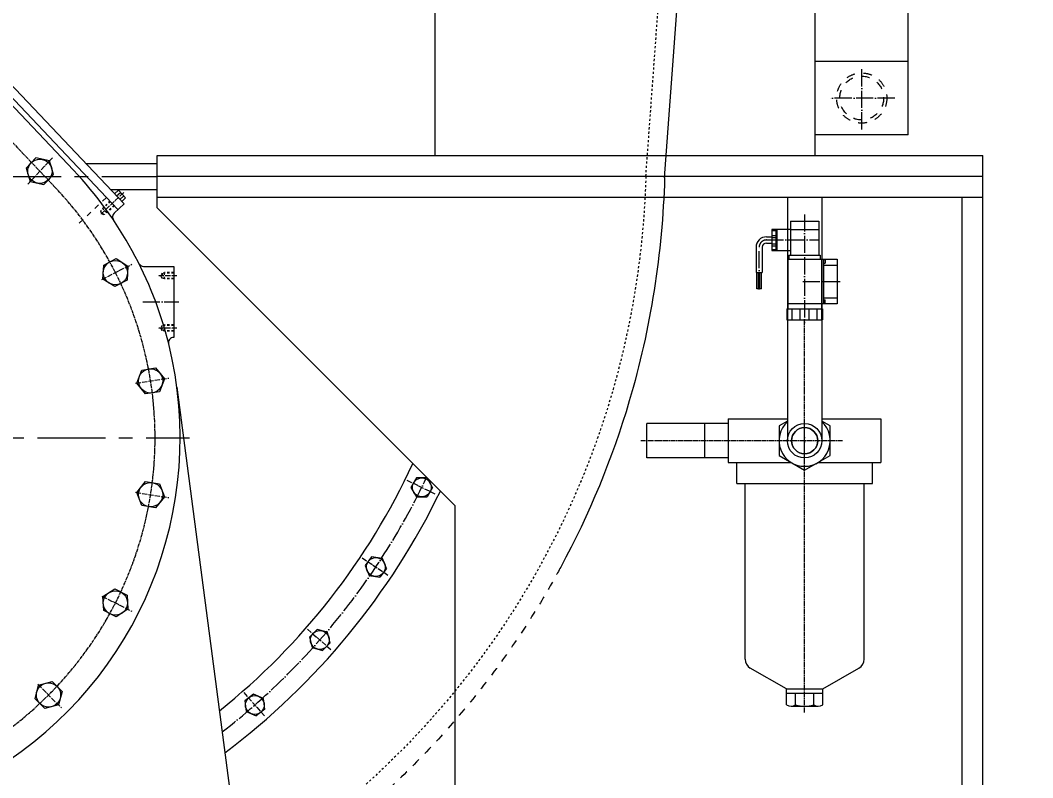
# Model space of a CAD drawing. Header units: inches. Extents: x -7 to 38035, y 41 to 29026.
# Drawn here: x 8608 to 10026, y 3385 to 4445 of the extents above; entities that cross this region are included whole.
import ezdxf

# ---------------------------------------------------------------- set-up
doc = ezdxf.new("R2010")
doc.units = ezdxf.units.IN
doc.header["$MEASUREMENT"] = 0
for name, pattern in [('ACAD_ISO04W100', [30, 24, -3, 0, -3]), ('CENTER', [50.8, 31.75, -6.35, 6.35, -6.35]), ('CHAIN', [0.7087, 0.4724, -0.0591, 0.1181, -0.0591]), ('EB_DASH', [6, 3, -3])]:
    doc.linetypes.add(name, pattern=pattern)
doc.layers.get('Defpoints').update_dxf_attribs({"lineweight": 5})
doc.layers.add('CAXA1', color=5, linetype='CENTER', lineweight=5)
doc.styles.add('Roman', font='arial.ttf')
doc.styles.get("Standard").update_dxf_attribs({"font": 'arial.ttf'})
doc.dimstyles.new('ISO-25', dxfattribs={"dimscale": 30, "dimtxt": 1.5, "dimasz": 1.5, "dimexe": 2, "dimexo": 2, "dimtad": 1, "dimtih": 1, "dimtoh": 1, "dimdec": 1, "dimlfac": 0.03937, "dimdsep": 46, "dimtxsty": 'Standard', "dimcen": 2.5, "dimclrd": 7, "dimclre": 7, "dimclrt": 7, "dimadec": 0, "dimazin": 0, "dimtfac": 1, "dimtdec": 1, "dimtmove": 0, "dimatfit": 3, "dimfxl": 1, "dimlwd": 5, "dimlwe": 5, "dimarcsym": 0})

# ---------------------------------------------------------------- blocks, each defined once
blk = doc.blocks.new('*D254')
at = {"color": 7, "linetype": 'Continuous', "lineweight": 5, "transparency": 16777216}
for p, q in [((10108, 9504.4), (10853.5, 9504.4)), ((10793.5, 9444.4), (10793.5, 6475.9)), ((10793.5, 2608.2), (10793.5, 6223.8)), ((9378.2, 2548.2), (10853.5, 2548.2))]:
    blk.add_line(p, q, dxfattribs=at)
at = {"color": 7, "transparency": 16777216}
for points in [[(10783.5, 9444.4), (10803.5, 9444.4), (10793.5, 9504.4)], [(10783.5, 2608.2), (10803.5, 2608.2), (10793.5, 2548.2)]]:
    blk.add_solid(points, dxfattribs=at)
at = {"layer": 'Defpoints', "color": 0, "transparency": 16777216}
for p in [(10048, 9504.4), (10793.5, 9504.4), (9318.2, 2548.2)]:
    blk.add_point(p, dxfattribs=at)
at = {"color": 7, "lineweight": 5, "transparency": 16777216, "insert": (10793.5, 6349.9), "char_height": 210, "attachment_point": 5, "style": 'Roman'}
blk.add_mtext('273.9', dxfattribs=at)

msp = doc.modelspace()

# ---------------------------------------------------------------- linework, layer by layer
at = {"color": 7, "lineweight": 5}
for p, q in [((9189.53, 4256), (9189.53, 5954.24)), ((9721.73, 4256), (9721.73, 5954.24)), ((9851.72, 4285.18), (9851.72, 5939.7)), ((9510.69, 4224.8), (9582.55, 5207.6)), ((8500.07, 4428.16), (8682.81, 4235.41)), ((8526.48, 4410.95), (8745.05, 4180.4)), ((8534.98, 4419.01), (8753.55, 4188.46)), ((9851.72, 4387.86), (9721.73, 4387.86)), ((9851.72, 4285.18), (9721.73, 4285.18)), ((8799.99, 4256), (9956.55, 4256)), ((8799.99, 4182.8), (8799.99, 4256)), ((9956.55, 2916.44), (9956.55, 4256)), ((8699.93, 4245.02), (8799.99, 4245.02)), ((9956.55, 4226.72), (8799.99, 4226.72)), ((8734.63, 4208.42), (8799.99, 4208.42)), ((8745.77, 4207.31), (8740.46, 4202.27)), ((8743.14, 4199.44), (8748.46, 4204.47)), ((8745.77, 4207.31), (8755.84, 4196.68)), ((8747.84, 4194.48), (8753.15, 4199.52)), ((9956.55, 4197.44), (8799.99, 4197.44)), ((9682.63, 4197.44), (9682.63, 3856.65)), ((9730.95, 4197.44), (9730.95, 3856.65)), ((9927.27, 3062.84), (9927.27, 4197.44)), ((8753.55, 4188.46), (8739.68, 4175.31)), ((8755.84, 4196.68), (8750.53, 4191.65)), ((8799.99, 4182.8), (9217.23, 3765.56)), ((9687.03, 4164.11), (9687.03, 4128.25)), ((9687.03, 4164.11), (9726.55, 4164.11)), ((9726.55, 4164.11), (9726.55, 4128.25)), ((9653.35, 4142.15), (9660.67, 4142.15)), ((9687.03, 4152.4), (9660.65, 4152.4)), ((9660.67, 4152.4), (9660.67, 4145.09)), ((9660.67, 4152.4), (9660.67, 4123.12)), ((9660.67, 4151.21), (9666.53, 4151.21)), ((9660.67, 4144.13), (9666.53, 4144.13)), ((9660.67, 4141.37), (9666.53, 4141.37)), ((9666.53, 4152.4), (9666.53, 4123.12)), ((9667.99, 4152.4), (9667.99, 4123.12)), ((9687.03, 4152.4), (9726.55, 4152.4)), ((9687.03, 4152.4), (9687.03, 4116.53)), ((9726.55, 4152.4), (9726.55, 4116.53)), ((9638.71, 4127.51), (9638.71, 4113.17)), ((9647.5, 4127.51), (9647.5, 4113.17)), ((9653.35, 4133.37), (9660.67, 4133.37)), ((9660.67, 4132.42), (9666.53, 4132.42)), ((9660.67, 4129.65), (9666.53, 4129.65)), ((9638.71, 4123.42), (9638.71, 4092.39)), ((9647.5, 4123.42), (9647.5, 4092.39)), ((9660.67, 4124.31), (9666.53, 4124.31)), ((9660.67, 4123.12), (9687.03, 4123.12)), ((9684.83, 4116.53), (9728.75, 4116.53)), ((9684.83, 4116.53), (9684.83, 4110.68)), ((9728.75, 4116.53), (9728.75, 4110.68)), ((8780.95, 4100.81), (8823.19, 4100.81)), ((8823.19, 4100.81), (8823.19, 4001.26)), ((9683.37, 4110.68), (9752.17, 4110.68)), ((9683.37, 4110.68), (9683.37, 4041.14)), ((9730.21, 4110.68), (9730.21, 4060.17)), ((9730.21, 4110.68), (9730.21, 4048.46)), ((9733.14, 4110.68), (9733.14, 4048.46)), ((9733.14, 4110.39), (9735.34, 4110.39)), ((9733.14, 4105.27), (9735.34, 4105.27)), ((9733.14, 4102.63), (9752.17, 4102.63)), ((9735.34, 4110.39), (9735.34, 4105.27)), ((9752.17, 4110.68), (9752.17, 4048.46)), ((8823.19, 4092.03), (8823.19, 4083.25)), ((9638.71, 4092.39), (9647.5, 4092.39)), ((9639.81, 4069.2), (9639.81, 4092.39)), ((9642.01, 4069.2), (9642.01, 4092.39)), ((9644.2, 4069.2), (9644.2, 4092.39)), ((9646.4, 4069.2), (9646.4, 4092.39)), ((9642.01, 4069.2), (9639.81, 4069.2)), ((9646.4, 4069.2), (9642.01, 4069.2)), ((9730.21, 4060.17), (9730.21, 4052.85)), ((9733.14, 4056.51), (9752.17, 4056.51)), ((9752.17, 4048.46), (9683.37, 4048.46)), ((9730.21, 4048.46), (9730.21, 4041.14)), ((9733.14, 4053.87), (9735.34, 4053.87)), ((9733.14, 4048.74), (9735.34, 4048.74)), ((9735.34, 4048.74), (9735.34, 4053.87)), ((9681.9, 4041.14), (9731.68, 4041.14)), ((9681.9, 4041.14), (9681.9, 4025.77)), ((9682.73, 4025.77), (9682.73, 4041.14)), ((9689.16, 4025.77), (9689.16, 4041.14)), ((9700.35, 4025.77), (9700.35, 4041.14)), ((9713.19, 4025.77), (9713.19, 4041.14)), ((9724.33, 4025.77), (9724.33, 4041.14)), ((9730.83, 4025.77), (9730.83, 4041.14)), ((9731.68, 4041.14), (9731.68, 4025.77)), ((9681.9, 4025.77), (9731.68, 4025.77)), ((8827.54, 3931.8), (8923.88, 3200.01)), ((9599.91, 3887.39), (9682.63, 3887.39)), ((9599.91, 3887.38), (9682.63, 3887.38)), ((9599.93, 3825.9), (9599.93, 3887.39)), ((9730.95, 3887.39), (9813.65, 3887.39)), ((9730.95, 3887.38), (9801.94, 3887.38)), ((9813.65, 3887.39), (9813.66, 3825.9)), ((9599.93, 3880.81), (9485.73, 3880.81)), ((9485.73, 3832.5), (9485.73, 3880.81)), ((9566.97, 3832.5), (9566.97, 3880.81)), ((9682.63, 3884.14), (9670.91, 3877.37)), ((9670.91, 3877.37), (9670.91, 3835.94)), ((9742.67, 3877.37), (9730.95, 3884.14)), ((9742.67, 3835.94), (9742.67, 3877.37)), ((9599.93, 3832.5), (9485.73, 3832.5)), ((9670.91, 3835.94), (9706.79, 3815.22)), ((9706.79, 3815.22), (9742.67, 3835.94)), ((9599.89, 3825.9), (9688.31, 3825.9)), ((9599.92, 3825.9), (9688.31, 3825.9)), ((9611.63, 3796.62), (9611.63, 3825.9)), ((9725.27, 3825.9), (9813.66, 3825.9)), ((9725.28, 3825.9), (9801.94, 3825.9)), ((9801.95, 3796.62), (9801.95, 3825.9)), ((9162.99, 3804.44), (9155.38, 3791.27)), ((9178.2, 3804.44), (9162.99, 3804.44)), ((9185.81, 3791.27), (9178.2, 3804.44)), ((9155.38, 3791.27), (9162.99, 3778.09)), ((9185.81, 3791.27), (9178.2, 3778.09)), ((9611.63, 3796.62), (9801.95, 3796.62)), ((9623.34, 3550.92), (9623.34, 3796.62)), ((9790.24, 3550.92), (9790.24, 3796.62)), ((9162.99, 3778.09), (9178.2, 3778.09)), ((9217.23, 3048.2), (9217.23, 3765.56)), ((9100.38, 3693.79), (9091.12, 3681.72)), ((9115.46, 3691.81), (9100.38, 3693.79)), ((9121.29, 3677.75), (9115.46, 3691.81)), ((9091.12, 3681.72), (9096.94, 3667.67)), ((9121.29, 3677.75), (9112.02, 3665.68)), ((9096.94, 3667.67), (9112.02, 3665.68)), ((9023.87, 3592.26), (9013.11, 3581.5)), ((9038.56, 3588.32), (9023.87, 3592.26)), ((9042.5, 3573.63), (9038.56, 3588.32)), ((9013.11, 3581.5), (9017.05, 3566.81)), ((9042.5, 3573.63), (9031.74, 3562.87)), ((9017.05, 3566.81), (9031.74, 3562.87)), ((9681.44, 3508.93), (9630.66, 3538.25)), ((9732.15, 3508.93), (9782.92, 3538.25)), ((9681.44, 3486.65), (9681.44, 3508.93)), ((9681.44, 3508.93), (9732.15, 3508.93)), ((9681.44, 3503.08), (9732.15, 3503.08)), ((9694.11, 3486.65), (9694.11, 3503.08)), ((9719.47, 3486.65), (9719.47, 3503.08)), ((9732.15, 3486.65), (9732.15, 3508.93)), ((8934.75, 3501.59), (8922.68, 3492.32)), ((8922.68, 3492.32), (8924.67, 3477.24)), ((8948.81, 3495.76), (8934.75, 3501.59)), ((8950.8, 3480.68), (8948.81, 3495.76)), ((8924.67, 3477.24), (8938.73, 3471.42)), ((8950.8, 3480.68), (8938.73, 3471.42)), ((9687.77, 3484.78), (9725.81, 3484.78))]:
    msp.add_line(p, q, dxfattribs=at)
at = {"color": 7, "linetype": 'EB_DASH', "lineweight": 5}
for p, q in [((9484.41, 4226.72), (9561.27, 5277.87)), ((8734.47, 4191.56), (8720.66, 4178.46)), ((8733.97, 4192.09), (8723.35, 4182.02)), ((8739.51, 4186.25), (8725.7, 4173.15)), ((8740.01, 4185.71), (8729.39, 4175.64)), ((8725.7, 4173.15), (8720.66, 4178.46)), ((8720.67, 4178.45), (8721.65, 4174.36)), ((8725.68, 4173.16), (8721.65, 4174.36)), ((8729.39, 4175.64), (8723.35, 4182.02)), ((8807.09, 4091.37), (8804.94, 4087.64)), ((8807.09, 4083.91), (8804.94, 4087.64)), ((8807.09, 4091.37), (8807.09, 4083.91)), ((8823.19, 4091.37), (8807.09, 4091.37)), ((8810.02, 4092.03), (8810.02, 4083.25)), ((8823.19, 4092.03), (8810.09, 4092.03)), ((8823.19, 4083.91), (8807.09, 4083.91)), ((8823.19, 4083.25), (8810.09, 4083.25)), ((8807.09, 4018.17), (8804.94, 4014.44)), ((8807.09, 4010.71), (8804.94, 4014.44)), ((8807.09, 4010.71), (8807.09, 4018.17)), ((8823.19, 4018.17), (8807.09, 4018.17)), ((8810.02, 4010.05), (8810.02, 4018.83)), ((8823.19, 4018.83), (8810.09, 4018.83)), ((8823.19, 4010.71), (8807.09, 4010.71)), ((8823.19, 4010.05), (8810.09, 4010.05))]:
    msp.add_line(p, q, dxfattribs=at)
at = {"color": 7, "linetype": 'CHAIN', "lineweight": 5, "ltscale": 10}
msp.add_line((8474.58, 4403.99), (8657.32, 4211.23), dxfattribs=at)
at = {"color": 7, "linetype": 'ACAD_ISO04W100', "lineweight": 5}
for p, q in [((9786.72, 4292.65), (9786.72, 4379.78)), ((9833.04, 4336.52), (9742.37, 4336.52)), ((9706.79, 4173.65), (9706.79, 4021.37)), ((9643.11, 4068.21), (9643.11, 4127.51)), ((9653.35, 4137.76), (9726.55, 4137.76)), ((9704.25, 4079.57), (9756.57, 4079.57)), ((8779.89, 4051.04), (8830.2, 4051.04)), ((9706.79, 3828.11), (9706.79, 3885.2)), ((9706.79, 3833.96), (9706.79, 3879.35))]:
    msp.add_line(p, q, dxfattribs=at)
at = {"color": 7, "linetype": 'ACAD_ISO04W100', "lineweight": 5, "ltscale": 0.3}
for p, q in [((8618.74, 4215.83), (8653.18, 4252.77)), ((8753.11, 4204.18), (8720.58, 4173.34)), ((8722.62, 4082.38), (8764.36, 4103.64)), ((8827.59, 4087.64), (8800.54, 4087.64)), ((8827.59, 4014.44), (8800.54, 4014.44)), ((8769.82, 3937.1), (8816.09, 3944.43)), ((9149.82, 3801.51), (9189.55, 3781.92)), ((8769.82, 3784.34), (8816.09, 3777.01)), ((9086.95, 3692.6), (9123.78, 3667.99)), ((8722.62, 3639.06), (8764.36, 3617.79)), ((9010.39, 3592.84), (9043.7, 3563.63)), ((8632.83, 3515.48), (8665.95, 3482.35)), ((8921.47, 3503.91), (8950.68, 3470.61))]:
    msp.add_line(p, q, dxfattribs=at)
at = {"color": 7, "linetype": 'EB_DASH', "lineweight": 5, "ltscale": 2.5}
msp.add_line((8728.93, 4197.4), (8687.05, 4157.69), dxfattribs=at)
at = {"color": 7, "linetype": 'CHAIN', "lineweight": 5, "ltscale": 15}
for p, q in [((9706.79, 3475.98), (9706.79, 4025.77)), ((9759.82, 3856.66), (9477.6, 3856.66))]:
    msp.add_line(p, q, dxfattribs=at)
at = {"color": 7, "lineweight": 5}
for points in [[(8622.31, 4219.7), (8641.41, 4215.26), (8654.81, 4229.59), (8649.11, 4248.36), (8630, 4252.8), (8616.6, 4238.47)], [(8724.06, 4083.08), (8725.06, 4102.67), (8742.53, 4111.61), (8759, 4100.94), (8758, 4081.35), (8740.53, 4072.42)], [(8771.41, 3937.32), (8778.42, 3955.65), (8797.79, 3958.74), (8810.16, 3943.51), (8803.15, 3925.19), (8783.78, 3922.09)], [(8771.41, 3784.06), (8783.73, 3799.32), (8803.11, 3796.28), (8810.17, 3777.98), (8797.84, 3762.71), (8778.46, 3765.76)], [(8724.04, 3638.3), (8740.48, 3649.01), (8757.97, 3640.13), (8759.02, 3620.54), (8742.58, 3609.83), (8725.09, 3618.71)], [(8633.95, 3514.32), (8652.89, 3519.42), (8666.78, 3505.57), (8661.73, 3486.62), (8642.79, 3481.51), (8628.9, 3495.36)]]:
    msp.add_lwpolyline(points, close=True, dxfattribs=at)
at = {"color": 7, "linetype": 'EB_DASH', "lineweight": 5, "ltscale": 4}
for radius in [35.14, 30.74]:
    msp.add_circle((9786.72, 4336.52), radius, dxfattribs=at)
at = {"color": 7, "lineweight": 5}
for centre, radius in [((8635.71, 4234.03), 16.99), ((8741.53, 4092.01), 16.99), ((8790.79, 3940.42), 16.99), ((9706.78, 3856.65), 24.16), ((9706.78, 3856.65), 18.3), ((9706.78, 3856.65), 18.3), ((9170.59, 3791.27), 13.18), ((8790.79, 3781.02), 16.99), ((9106.2, 3679.74), 13.18), ((8741.53, 3629.42), 16.99), ((9027.8, 3577.57), 13.18), ((8647.84, 3500.47), 16.99), ((8936.74, 3486.5), 13.18)]:
    msp.add_circle(centre, radius, dxfattribs=at)
for centre, radius, start, end in [((8287.59, 4226.72), 1010.16, 60.85933, 233.03852), ((8287.59, 4226.72), 958.92, 59.13774, 231.29379), ((8287.59, 3860.72), 544.61, 13.96796, 43.472), ((8744.72, 4170), 7.32, 133.472, 214.08122), ((9653.35, 4127.51), 14.64, 90, 180), ((9653.35, 4127.51), 5.86, 90, 180), ((8780.95, 4108.13), 7.32, 206.63312, 270), ((8823.19, 3993.94), 7.32, 90, 193.96796), ((8287.59, 3860.72), 544.61, 301.61397, 13.96796), ((9706.79, 3856.65), 35.88, 132.31726, 47.68274), ((9706.78, 3856.65), 18.3, 90, 270), ((9706.79, 3856.65), 18.3, 270, 90), ((8287.59, 4226.72), 958.92, 308.70621, 335.20963), ((8287.59, 4226.72), 1010.16, 306.96148, 334.14335), ((9637.98, 3550.92), 14.64, 180, 240), ((9775.6, 3550.92), 14.64, 300, 360), ((9687.77, 3496.46), 11.68, 237.13277, 302.86723), ((9706.79, 3528.7), 43.92, 253.22135, 286.77865), ((9725.81, 3496.46), 11.68, 237.13277, 302.86723)]:
    msp.add_arc(centre, radius, start, end, dxfattribs=at)
at = {"color": 7, "linetype": 'CHAIN', "lineweight": 5, "ltscale": 30}
msp.add_arc((8287.59, 4226.72), 984.54, 60.02467, 232.19273, dxfattribs=at)
at = {"color": 7, "linetype": 'CHAIN', "lineweight": 5, "ltscale": 10}
msp.add_arc((8287.59, 3860.72), 509.47, 281.93953, 43.472, dxfattribs=at)
at = {"color": 7, "linetype": 'ACAD_ISO04W100', "lineweight": 5}
for centre, radius, start, end in [((9653.35, 4127.51), 10.25, 90, 180), ((8287.59, 4226.72), 984.54, 307.80727, 334.66173)]:
    msp.add_arc(centre, radius, start, end, dxfattribs=at)
at = {"color": 7, "linetype": 'EB_DASH', "lineweight": 5}
msp.add_open_spline([(9484.41, 4226.72), (9481.31, 4122.94), (9449.23, 3915.74), (9321.8, 3630.04), (9126.34, 3388.48), (8876.66, 3207.12), (8590.56, 3097.4), (8287.95, 3065.73), (7989.59, 3113.18), (7715.66, 3235.4), (7504.33, 3406.93), (7398.99, 3542.39), (7360.33, 3603.52)], degree=3, knots=[0, 0, 0, 0, 213.3627316, 425.2640719, 635.7035067, 844.6826123, 1052.2003533, 1258.256205, 1462.8517495, 1665.9869944, 1867.6609129, 2015.8866849, 2015.8866849, 2015.8866849, 2015.8866849], dxfattribs=at)
at = {"color": 7, "lineweight": 5}
msp.add_open_spline([(9510.71, 4225.09), (9507.49, 4119.56), (9478.1, 3929.95), (9405.15, 3753.5), (9365.16, 3679.58)], degree=3, knots=[0, 0, 0, 0, 216.9572275, 389.1965949, 389.1965949, 389.1965949, 389.1965949], dxfattribs=at)
at = {"color": 7, "linetype": 'EB_DASH', "lineweight": 5, "ltscale": 4}
msp.add_open_spline([(9365.16, 3679.58), (9353.47, 3658.14), (9290.72, 3549.7), (9196.03, 3432.54), (9099.72, 3346.5), (9073.8, 3324.78)], degree=3, knots=[392.0270813, 392.0270813, 392.0270813, 392.0270813, 433.5690386, 648.7189304, 698.0846263, 698.0846263, 698.0846263, 698.0846263], dxfattribs=at)
at = {"layer": 'CAXA1', "linetype": 'CENTER', "lineweight": 5, "ltscale": 3}
for p, q in [((7198.46, 4226.72), (8799.99, 4226.72)), ((7717.81, 3860.72), (8845.18, 3860.72))]:
    msp.add_line(p, q, dxfattribs=at)

# ---------------------------------------------------------------- dimensions: what is measured, and where the dimension line sits
at = {"color": 7, "lineweight": 5}
dim = msp.add_linear_dim(base=(10793.5, 9504.44), p1=(9318.21, 2548.2), p2=(10048.05, 9504.44), angle=90, dimstyle='ISO-25', override={"dimtxt": 7, "dimasz": 2, "dimpost": '\\X', "dimtxsty": 'Roman'}, dxfattribs=at)
dim.commit()
dim.dimension.update_dxf_attribs({"geometry": '*D254', "text_midpoint": (10793.5, 6349.86), "dimtype": 160})

doc.saveas('drawing.dxf')
